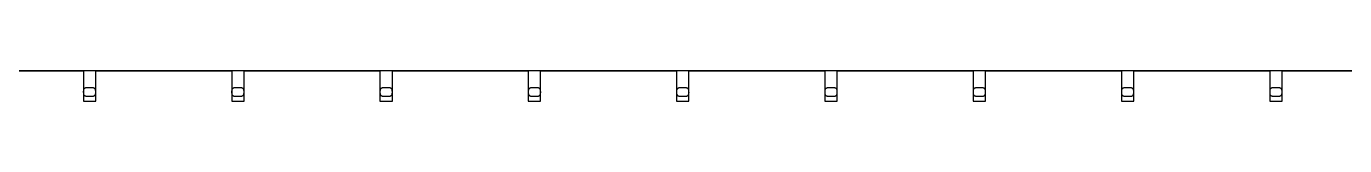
# Model space of a CAD drawing. Header units: inches. Extents: x -460 to 10305, y -938 to 5356.
# Drawn here: x 1401.4 to 1508.1, y 107.9 to 110.3 of the extents above; entities that cross this region are included whole.
import ezdxf

# ---------------------------------------------------------------- set-up
doc = ezdxf.new("R2010")
doc.units = ezdxf.units.IN
doc.header["$MEASUREMENT"] = 0
doc.layers.add('01-0263-G-DWG-BFP-ARCH$0$SP-FIXT', color=35, linetype='Continuous')
doc.layers.add('01-0263-G-DWG-BFP-ARCH$0$SP-WALL', color=7, linetype='Continuous')
doc.layers.add('01-0263-G-DWG-BFP-ARCH$0$SP-WALL-HALF', color=42, linetype='Continuous', lineweight=13)

# ---------------------------------------------------------------- blocks, each defined once
blk = doc.blocks.new('01-0263-G-DWG-BFP-ARCH', base_point=(1295.16, 1352.86))
at = {"layer": '01-0263-G-DWG-BFP-ARCH$0$SP-FIXT'}
for p, q in [((2700.91, 1459.89), (2700.91, 1457.46)), ((2701.91, 1457.46), (2701.91, 1459.89)), ((2712.91, 1459.89), (2712.91, 1457.46)), ((2713.91, 1457.46), (2713.91, 1459.89)), ((2724.91, 1459.89), (2724.91, 1457.46)), ((2725.91, 1457.46), (2725.91, 1459.89)), ((2736.91, 1459.89), (2736.91, 1457.46)), ((2737.91, 1457.46), (2737.91, 1459.89)), ((2748.91, 1459.89), (2748.91, 1457.46)), ((2749.91, 1457.46), (2749.91, 1459.89)), ((2760.91, 1459.89), (2760.91, 1457.46)), ((2761.91, 1457.46), (2761.91, 1459.89)), ((2772.91, 1459.89), (2772.91, 1457.46)), ((2773.91, 1457.46), (2773.91, 1459.89)), ((2784.91, 1459.89), (2784.91, 1457.46)), ((2785.91, 1457.46), (2785.91, 1459.89)), ((2796.91, 1459.89), (2796.91, 1457.46)), ((2797.91, 1457.46), (2797.91, 1459.89)), ((2700.91, 1457.46), (2701.41, 1457.46)), ((2701.41, 1457.46), (2701.91, 1457.46)), ((2712.91, 1457.46), (2713.41, 1457.46)), ((2713.41, 1457.46), (2713.91, 1457.46)), ((2724.91, 1457.46), (2725.41, 1457.46)), ((2725.41, 1457.46), (2725.91, 1457.46)), ((2736.91, 1457.46), (2737.41, 1457.46)), ((2737.41, 1457.46), (2737.91, 1457.46)), ((2748.91, 1457.46), (2749.41, 1457.46)), ((2749.41, 1457.46), (2749.91, 1457.46)), ((2760.91, 1457.46), (2761.41, 1457.46)), ((2761.41, 1457.46), (2761.91, 1457.46)), ((2772.91, 1457.46), (2773.41, 1457.46)), ((2773.41, 1457.46), (2773.91, 1457.46)), ((2784.91, 1457.46), (2785.41, 1457.46)), ((2785.41, 1457.46), (2785.91, 1457.46)), ((2796.91, 1457.46), (2797.41, 1457.46)), ((2797.41, 1457.46), (2797.91, 1457.46))]:
    blk.add_line(p, q, dxfattribs=at)
for points in [[(2701.41, 1457.81), (2701.38, 1457.81), (2701.33, 1457.81), (2701.28, 1457.81), (2701.25, 1457.82), (2701.23, 1457.82), (2701.2, 1457.82), (2701.18, 1457.82), (2701.14, 1457.83), (2701.11, 1457.83), (2701.09, 1457.84), (2701.08, 1457.84), (2701.07, 1457.84), (2701.06, 1457.85), (2701.05, 1457.85), (2701.03, 1457.86), (2701.01, 1457.88), (2700.99, 1457.91), (2700.97, 1457.93), (2700.96, 1457.95), (2700.95, 1457.97), (2700.94, 1458.01), (2700.94, 1458.05), (2700.93, 1458.11), (2700.93, 1458.17), (2700.93, 1458.23), (2700.93, 1458.28), (2700.94, 1458.32), (2700.94, 1458.36), (2700.95, 1458.4), (2700.96, 1458.42), (2700.97, 1458.45), (2700.99, 1458.47), (2701.02, 1458.49), (2701.04, 1458.51), (2701.06, 1458.52), (2701.07, 1458.52), (2701.08, 1458.53), (2701.1, 1458.54), (2701.14, 1458.55), (2701.19, 1458.55), (2701.22, 1458.55), (2701.23, 1458.55), (2701.24, 1458.55), (2701.28, 1458.56), (2701.34, 1458.56), (2701.38, 1458.56), (2701.41, 1458.56)], [(2701.41, 1458.56), (2701.44, 1458.56), (2701.49, 1458.56), (2701.54, 1458.56), (2701.57, 1458.55), (2701.59, 1458.55), (2701.61, 1458.55), (2701.64, 1458.55), (2701.67, 1458.54), (2701.71, 1458.54), (2701.73, 1458.53), (2701.74, 1458.53), (2701.74, 1458.53), (2701.75, 1458.52), (2701.76, 1458.52), (2701.78, 1458.51), (2701.8, 1458.49), (2701.83, 1458.47), (2701.84, 1458.44), (2701.85, 1458.42), (2701.86, 1458.4), (2701.87, 1458.36), (2701.88, 1458.32), (2701.88, 1458.26), (2701.89, 1458.2), (2701.89, 1458.14), (2701.88, 1458.09), (2701.88, 1458.05), (2701.87, 1458.01), (2701.86, 1457.97), (2701.85, 1457.95), (2701.84, 1457.92), (2701.82, 1457.9), (2701.8, 1457.88), (2701.78, 1457.86), (2701.76, 1457.85), (2701.75, 1457.85), (2701.74, 1457.84), (2701.72, 1457.83), (2701.67, 1457.82), (2701.63, 1457.82), (2701.6, 1457.82), (2701.59, 1457.82), (2701.57, 1457.82), (2701.53, 1457.81), (2701.48, 1457.81), (2701.43, 1457.81), (2701.41, 1457.81)], [(2713.41, 1457.81), (2713.38, 1457.81), (2713.33, 1457.81), (2713.28, 1457.81), (2713.25, 1457.82), (2713.23, 1457.82), (2713.2, 1457.82), (2713.18, 1457.82), (2713.14, 1457.83), (2713.11, 1457.83), (2713.09, 1457.84), (2713.08, 1457.84), (2713.07, 1457.84), (2713.06, 1457.85), (2713.05, 1457.85), (2713.03, 1457.86), (2713.01, 1457.88), (2712.99, 1457.91), (2712.97, 1457.93), (2712.96, 1457.95), (2712.95, 1457.97), (2712.94, 1458.01), (2712.94, 1458.05), (2712.93, 1458.11), (2712.93, 1458.17), (2712.93, 1458.23), (2712.93, 1458.28), (2712.94, 1458.32), (2712.94, 1458.36), (2712.95, 1458.4), (2712.96, 1458.42), (2712.97, 1458.45), (2712.99, 1458.47), (2713.02, 1458.49), (2713.04, 1458.51), (2713.06, 1458.52), (2713.07, 1458.52), (2713.08, 1458.53), (2713.1, 1458.54), (2713.14, 1458.55), (2713.19, 1458.55), (2713.22, 1458.55), (2713.23, 1458.55), (2713.24, 1458.55), (2713.28, 1458.56), (2713.34, 1458.56), (2713.38, 1458.56), (2713.41, 1458.56)], [(2713.41, 1458.56), (2713.44, 1458.56), (2713.49, 1458.56), (2713.54, 1458.56), (2713.57, 1458.55), (2713.59, 1458.55), (2713.61, 1458.55), (2713.64, 1458.55), (2713.67, 1458.54), (2713.71, 1458.54), (2713.73, 1458.53), (2713.74, 1458.53), (2713.74, 1458.53), (2713.75, 1458.52), (2713.76, 1458.52), (2713.78, 1458.51), (2713.8, 1458.49), (2713.83, 1458.47), (2713.84, 1458.44), (2713.85, 1458.42), (2713.86, 1458.4), (2713.87, 1458.36), (2713.88, 1458.32), (2713.88, 1458.26), (2713.89, 1458.2), (2713.89, 1458.14), (2713.88, 1458.09), (2713.88, 1458.05), (2713.87, 1458.01), (2713.86, 1457.97), (2713.85, 1457.95), (2713.84, 1457.92), (2713.82, 1457.9), (2713.8, 1457.88), (2713.78, 1457.86), (2713.76, 1457.85), (2713.75, 1457.85), (2713.74, 1457.84), (2713.72, 1457.83), (2713.67, 1457.82), (2713.63, 1457.82), (2713.6, 1457.82), (2713.59, 1457.82), (2713.57, 1457.82), (2713.53, 1457.81), (2713.48, 1457.81), (2713.43, 1457.81), (2713.41, 1457.81)], [(2725.41, 1457.81), (2725.38, 1457.81), (2725.33, 1457.81), (2725.28, 1457.81), (2725.25, 1457.82), (2725.23, 1457.82), (2725.2, 1457.82), (2725.18, 1457.82), (2725.14, 1457.83), (2725.11, 1457.83), (2725.09, 1457.84), (2725.08, 1457.84), (2725.07, 1457.84), (2725.06, 1457.85), (2725.05, 1457.85), (2725.03, 1457.86), (2725.01, 1457.88), (2724.99, 1457.91), (2724.97, 1457.93), (2724.96, 1457.95), (2724.95, 1457.97), (2724.94, 1458.01), (2724.94, 1458.05), (2724.93, 1458.11), (2724.93, 1458.17), (2724.93, 1458.23), (2724.93, 1458.28), (2724.94, 1458.32), (2724.94, 1458.36), (2724.95, 1458.4), (2724.96, 1458.42), (2724.97, 1458.45), (2724.99, 1458.47), (2725.02, 1458.49), (2725.04, 1458.51), (2725.06, 1458.52), (2725.07, 1458.52), (2725.08, 1458.53), (2725.1, 1458.54), (2725.14, 1458.55), (2725.19, 1458.55), (2725.22, 1458.55), (2725.23, 1458.55), (2725.24, 1458.55), (2725.28, 1458.56), (2725.34, 1458.56), (2725.38, 1458.56), (2725.41, 1458.56)], [(2725.41, 1458.56), (2725.44, 1458.56), (2725.49, 1458.56), (2725.54, 1458.56), (2725.57, 1458.55), (2725.59, 1458.55), (2725.61, 1458.55), (2725.64, 1458.55), (2725.67, 1458.54), (2725.71, 1458.54), (2725.73, 1458.53), (2725.74, 1458.53), (2725.74, 1458.53), (2725.75, 1458.52), (2725.76, 1458.52), (2725.78, 1458.51), (2725.8, 1458.49), (2725.83, 1458.47), (2725.84, 1458.44), (2725.85, 1458.42), (2725.86, 1458.4), (2725.87, 1458.36), (2725.88, 1458.32), (2725.88, 1458.26), (2725.89, 1458.2), (2725.89, 1458.14), (2725.88, 1458.09), (2725.88, 1458.05), (2725.87, 1458.01), (2725.86, 1457.97), (2725.85, 1457.95), (2725.84, 1457.92), (2725.82, 1457.9), (2725.8, 1457.88), (2725.78, 1457.86), (2725.76, 1457.85), (2725.75, 1457.85), (2725.74, 1457.84), (2725.72, 1457.83), (2725.67, 1457.82), (2725.63, 1457.82), (2725.6, 1457.82), (2725.59, 1457.82), (2725.57, 1457.82), (2725.53, 1457.81), (2725.48, 1457.81), (2725.43, 1457.81), (2725.41, 1457.81)], [(2737.41, 1457.81), (2737.38, 1457.81), (2737.33, 1457.81), (2737.28, 1457.81), (2737.25, 1457.82), (2737.23, 1457.82), (2737.2, 1457.82), (2737.18, 1457.82), (2737.14, 1457.83), (2737.11, 1457.83), (2737.09, 1457.84), (2737.08, 1457.84), (2737.07, 1457.84), (2737.06, 1457.85), (2737.05, 1457.85), (2737.03, 1457.86), (2737.01, 1457.88), (2736.99, 1457.91), (2736.97, 1457.93), (2736.96, 1457.95), (2736.95, 1457.97), (2736.94, 1458.01), (2736.94, 1458.05), (2736.93, 1458.11), (2736.93, 1458.17), (2736.93, 1458.23), (2736.93, 1458.28), (2736.94, 1458.32), (2736.94, 1458.36), (2736.95, 1458.4), (2736.96, 1458.42), (2736.97, 1458.45), (2736.99, 1458.47), (2737.02, 1458.49), (2737.04, 1458.51), (2737.06, 1458.52), (2737.07, 1458.52), (2737.08, 1458.53), (2737.1, 1458.54), (2737.14, 1458.55), (2737.19, 1458.55), (2737.22, 1458.55), (2737.23, 1458.55), (2737.24, 1458.55), (2737.28, 1458.56), (2737.34, 1458.56), (2737.38, 1458.56), (2737.41, 1458.56)], [(2737.41, 1458.56), (2737.44, 1458.56), (2737.49, 1458.56), (2737.54, 1458.56), (2737.57, 1458.55), (2737.59, 1458.55), (2737.61, 1458.55), (2737.64, 1458.55), (2737.67, 1458.54), (2737.71, 1458.54), (2737.73, 1458.53), (2737.74, 1458.53), (2737.74, 1458.53), (2737.75, 1458.52), (2737.76, 1458.52), (2737.78, 1458.51), (2737.8, 1458.49), (2737.83, 1458.47), (2737.84, 1458.44), (2737.85, 1458.42), (2737.86, 1458.4), (2737.87, 1458.36), (2737.88, 1458.32), (2737.88, 1458.26), (2737.89, 1458.2), (2737.89, 1458.14), (2737.88, 1458.09), (2737.88, 1458.05), (2737.87, 1458.01), (2737.86, 1457.97), (2737.85, 1457.95), (2737.84, 1457.92), (2737.82, 1457.9), (2737.8, 1457.88), (2737.78, 1457.86), (2737.76, 1457.85), (2737.75, 1457.85), (2737.74, 1457.84), (2737.72, 1457.83), (2737.67, 1457.82), (2737.63, 1457.82), (2737.6, 1457.82), (2737.59, 1457.82), (2737.57, 1457.82), (2737.53, 1457.81), (2737.48, 1457.81), (2737.43, 1457.81), (2737.41, 1457.81)], [(2749.41, 1457.81), (2749.38, 1457.81), (2749.33, 1457.81), (2749.28, 1457.81), (2749.25, 1457.82), (2749.23, 1457.82), (2749.2, 1457.82), (2749.18, 1457.82), (2749.14, 1457.83), (2749.11, 1457.83), (2749.09, 1457.84), (2749.08, 1457.84), (2749.07, 1457.84), (2749.06, 1457.85), (2749.05, 1457.85), (2749.03, 1457.86), (2749.01, 1457.88), (2748.99, 1457.91), (2748.97, 1457.93), (2748.96, 1457.95), (2748.95, 1457.97), (2748.94, 1458.01), (2748.94, 1458.05), (2748.93, 1458.11), (2748.93, 1458.17), (2748.93, 1458.23), (2748.93, 1458.28), (2748.94, 1458.32), (2748.94, 1458.36), (2748.95, 1458.4), (2748.96, 1458.42), (2748.97, 1458.45), (2748.99, 1458.47), (2749.02, 1458.49), (2749.04, 1458.51), (2749.06, 1458.52), (2749.07, 1458.52), (2749.08, 1458.53), (2749.1, 1458.54), (2749.14, 1458.55), (2749.19, 1458.55), (2749.22, 1458.55), (2749.23, 1458.55), (2749.24, 1458.55), (2749.28, 1458.56), (2749.34, 1458.56), (2749.38, 1458.56), (2749.41, 1458.56)], [(2749.41, 1458.56), (2749.44, 1458.56), (2749.49, 1458.56), (2749.54, 1458.56), (2749.57, 1458.55), (2749.59, 1458.55), (2749.61, 1458.55), (2749.64, 1458.55), (2749.67, 1458.54), (2749.71, 1458.54), (2749.73, 1458.53), (2749.74, 1458.53), (2749.74, 1458.53), (2749.75, 1458.52), (2749.76, 1458.52), (2749.78, 1458.51), (2749.8, 1458.49), (2749.83, 1458.47), (2749.84, 1458.44), (2749.85, 1458.42), (2749.86, 1458.4), (2749.87, 1458.36), (2749.88, 1458.32), (2749.88, 1458.26), (2749.89, 1458.2), (2749.89, 1458.14), (2749.88, 1458.09), (2749.88, 1458.05), (2749.87, 1458.01), (2749.86, 1457.97), (2749.85, 1457.95), (2749.84, 1457.92), (2749.82, 1457.9), (2749.8, 1457.88), (2749.78, 1457.86), (2749.76, 1457.85), (2749.75, 1457.85), (2749.74, 1457.84), (2749.72, 1457.83), (2749.67, 1457.82), (2749.63, 1457.82), (2749.6, 1457.82), (2749.59, 1457.82), (2749.57, 1457.82), (2749.53, 1457.81), (2749.48, 1457.81), (2749.43, 1457.81), (2749.41, 1457.81)], [(2761.41, 1457.81), (2761.38, 1457.81), (2761.33, 1457.81), (2761.28, 1457.81), (2761.25, 1457.82), (2761.23, 1457.82), (2761.2, 1457.82), (2761.18, 1457.82), (2761.14, 1457.83), (2761.11, 1457.83), (2761.09, 1457.84), (2761.08, 1457.84), (2761.07, 1457.84), (2761.06, 1457.85), (2761.05, 1457.85), (2761.03, 1457.86), (2761.01, 1457.88), (2760.99, 1457.91), (2760.97, 1457.93), (2760.96, 1457.95), (2760.95, 1457.97), (2760.94, 1458.01), (2760.94, 1458.05), (2760.93, 1458.11), (2760.93, 1458.17), (2760.93, 1458.23), (2760.93, 1458.28), (2760.94, 1458.32), (2760.94, 1458.36), (2760.95, 1458.4), (2760.96, 1458.42), (2760.97, 1458.45), (2760.99, 1458.47), (2761.02, 1458.49), (2761.04, 1458.51), (2761.06, 1458.52), (2761.07, 1458.52), (2761.08, 1458.53), (2761.1, 1458.54), (2761.14, 1458.55), (2761.19, 1458.55), (2761.22, 1458.55), (2761.23, 1458.55), (2761.24, 1458.55), (2761.28, 1458.56), (2761.34, 1458.56), (2761.38, 1458.56), (2761.41, 1458.56)], [(2761.41, 1458.56), (2761.44, 1458.56), (2761.49, 1458.56), (2761.54, 1458.56), (2761.57, 1458.55), (2761.59, 1458.55), (2761.61, 1458.55), (2761.64, 1458.55), (2761.67, 1458.54), (2761.71, 1458.54), (2761.73, 1458.53), (2761.74, 1458.53), (2761.74, 1458.53), (2761.75, 1458.52), (2761.76, 1458.52), (2761.78, 1458.51), (2761.8, 1458.49), (2761.83, 1458.47), (2761.84, 1458.44), (2761.85, 1458.42), (2761.86, 1458.4), (2761.87, 1458.36), (2761.88, 1458.32), (2761.88, 1458.26), (2761.89, 1458.2), (2761.89, 1458.14), (2761.88, 1458.09), (2761.88, 1458.05), (2761.87, 1458.01), (2761.86, 1457.97), (2761.85, 1457.95), (2761.84, 1457.92), (2761.82, 1457.9), (2761.8, 1457.88), (2761.78, 1457.86), (2761.76, 1457.85), (2761.75, 1457.85), (2761.74, 1457.84), (2761.72, 1457.83), (2761.67, 1457.82), (2761.63, 1457.82), (2761.6, 1457.82), (2761.59, 1457.82), (2761.57, 1457.82), (2761.53, 1457.81), (2761.48, 1457.81), (2761.43, 1457.81), (2761.41, 1457.81)], [(2773.41, 1457.81), (2773.38, 1457.81), (2773.33, 1457.81), (2773.28, 1457.81), (2773.25, 1457.82), (2773.23, 1457.82), (2773.2, 1457.82), (2773.18, 1457.82), (2773.14, 1457.83), (2773.11, 1457.83), (2773.09, 1457.84), (2773.08, 1457.84), (2773.07, 1457.84), (2773.06, 1457.85), (2773.05, 1457.85), (2773.03, 1457.86), (2773.01, 1457.88), (2772.99, 1457.91), (2772.97, 1457.93), (2772.96, 1457.95), (2772.95, 1457.97), (2772.94, 1458.01), (2772.94, 1458.05), (2772.93, 1458.11), (2772.93, 1458.17), (2772.93, 1458.23), (2772.93, 1458.28), (2772.94, 1458.32), (2772.94, 1458.36), (2772.95, 1458.4), (2772.96, 1458.42), (2772.97, 1458.45), (2772.99, 1458.47), (2773.02, 1458.49), (2773.04, 1458.51), (2773.06, 1458.52), (2773.07, 1458.52), (2773.08, 1458.53), (2773.1, 1458.54), (2773.14, 1458.55), (2773.19, 1458.55), (2773.22, 1458.55), (2773.23, 1458.55), (2773.24, 1458.55), (2773.28, 1458.56), (2773.34, 1458.56), (2773.38, 1458.56), (2773.41, 1458.56)], [(2773.41, 1458.56), (2773.44, 1458.56), (2773.49, 1458.56), (2773.54, 1458.56), (2773.57, 1458.55), (2773.59, 1458.55), (2773.61, 1458.55), (2773.64, 1458.55), (2773.67, 1458.54), (2773.71, 1458.54), (2773.73, 1458.53), (2773.74, 1458.53), (2773.74, 1458.53), (2773.75, 1458.52), (2773.76, 1458.52), (2773.78, 1458.51), (2773.8, 1458.49), (2773.83, 1458.47), (2773.84, 1458.44), (2773.85, 1458.42), (2773.86, 1458.4), (2773.87, 1458.36), (2773.88, 1458.32), (2773.88, 1458.26), (2773.89, 1458.2), (2773.89, 1458.14), (2773.88, 1458.09), (2773.88, 1458.05), (2773.87, 1458.01), (2773.86, 1457.97), (2773.85, 1457.95), (2773.84, 1457.92), (2773.82, 1457.9), (2773.8, 1457.88), (2773.78, 1457.86), (2773.76, 1457.85), (2773.75, 1457.85), (2773.74, 1457.84), (2773.72, 1457.83), (2773.67, 1457.82), (2773.63, 1457.82), (2773.6, 1457.82), (2773.59, 1457.82), (2773.57, 1457.82), (2773.53, 1457.81), (2773.48, 1457.81), (2773.43, 1457.81), (2773.41, 1457.81)], [(2785.41, 1457.81), (2785.38, 1457.81), (2785.33, 1457.81), (2785.28, 1457.81), (2785.25, 1457.82), (2785.23, 1457.82), (2785.2, 1457.82), (2785.18, 1457.82), (2785.14, 1457.83), (2785.11, 1457.83), (2785.09, 1457.84), (2785.08, 1457.84), (2785.07, 1457.84), (2785.06, 1457.85), (2785.05, 1457.85), (2785.03, 1457.86), (2785.01, 1457.88), (2784.99, 1457.91), (2784.97, 1457.93), (2784.96, 1457.95), (2784.95, 1457.97), (2784.94, 1458.01), (2784.94, 1458.05), (2784.93, 1458.11), (2784.93, 1458.17), (2784.93, 1458.23), (2784.93, 1458.28), (2784.94, 1458.32), (2784.94, 1458.36), (2784.95, 1458.4), (2784.96, 1458.42), (2784.97, 1458.45), (2784.99, 1458.47), (2785.02, 1458.49), (2785.04, 1458.51), (2785.06, 1458.52), (2785.07, 1458.52), (2785.08, 1458.53), (2785.1, 1458.54), (2785.14, 1458.55), (2785.19, 1458.55), (2785.22, 1458.55), (2785.23, 1458.55), (2785.24, 1458.55), (2785.28, 1458.56), (2785.34, 1458.56), (2785.38, 1458.56), (2785.41, 1458.56)], [(2785.41, 1458.56), (2785.44, 1458.56), (2785.49, 1458.56), (2785.54, 1458.56), (2785.57, 1458.55), (2785.59, 1458.55), (2785.61, 1458.55), (2785.64, 1458.55), (2785.67, 1458.54), (2785.71, 1458.54), (2785.73, 1458.53), (2785.74, 1458.53), (2785.74, 1458.53), (2785.75, 1458.52), (2785.76, 1458.52), (2785.78, 1458.51), (2785.8, 1458.49), (2785.83, 1458.47), (2785.84, 1458.44), (2785.85, 1458.42), (2785.86, 1458.4), (2785.87, 1458.36), (2785.88, 1458.32), (2785.88, 1458.26), (2785.89, 1458.2), (2785.89, 1458.14), (2785.88, 1458.09), (2785.88, 1458.05), (2785.87, 1458.01), (2785.86, 1457.97), (2785.85, 1457.95), (2785.84, 1457.92), (2785.82, 1457.9), (2785.8, 1457.88), (2785.78, 1457.86), (2785.76, 1457.85), (2785.75, 1457.85), (2785.74, 1457.84), (2785.72, 1457.83), (2785.67, 1457.82), (2785.63, 1457.82), (2785.6, 1457.82), (2785.59, 1457.82), (2785.57, 1457.82), (2785.53, 1457.81), (2785.48, 1457.81), (2785.43, 1457.81), (2785.41, 1457.81)], [(2797.41, 1457.81), (2797.38, 1457.81), (2797.33, 1457.81), (2797.28, 1457.81), (2797.25, 1457.82), (2797.23, 1457.82), (2797.2, 1457.82), (2797.18, 1457.82), (2797.14, 1457.83), (2797.11, 1457.83), (2797.09, 1457.84), (2797.08, 1457.84), (2797.07, 1457.84), (2797.06, 1457.85), (2797.05, 1457.85), (2797.03, 1457.86), (2797.01, 1457.88), (2796.99, 1457.91), (2796.97, 1457.93), (2796.96, 1457.95), (2796.95, 1457.97), (2796.94, 1458.01), (2796.94, 1458.05), (2796.93, 1458.11), (2796.93, 1458.17), (2796.93, 1458.23), (2796.93, 1458.28), (2796.94, 1458.32), (2796.94, 1458.36), (2796.95, 1458.4), (2796.96, 1458.42), (2796.97, 1458.45), (2796.99, 1458.47), (2797.02, 1458.49), (2797.04, 1458.51), (2797.06, 1458.52), (2797.07, 1458.52), (2797.08, 1458.53), (2797.1, 1458.54), (2797.14, 1458.55), (2797.19, 1458.55), (2797.22, 1458.55), (2797.23, 1458.55), (2797.24, 1458.55), (2797.28, 1458.56), (2797.34, 1458.56), (2797.38, 1458.56), (2797.41, 1458.56)], [(2797.41, 1458.56), (2797.44, 1458.56), (2797.49, 1458.56), (2797.54, 1458.56), (2797.57, 1458.55), (2797.59, 1458.55), (2797.61, 1458.55), (2797.64, 1458.55), (2797.67, 1458.54), (2797.71, 1458.54), (2797.73, 1458.53), (2797.74, 1458.53), (2797.74, 1458.53), (2797.75, 1458.52), (2797.76, 1458.52), (2797.78, 1458.51), (2797.8, 1458.49), (2797.83, 1458.47), (2797.84, 1458.44), (2797.85, 1458.42), (2797.86, 1458.4), (2797.87, 1458.36), (2797.88, 1458.32), (2797.88, 1458.26), (2797.89, 1458.2), (2797.89, 1458.14), (2797.88, 1458.09), (2797.88, 1458.05), (2797.87, 1458.01), (2797.86, 1457.97), (2797.85, 1457.95), (2797.84, 1457.92), (2797.82, 1457.9), (2797.8, 1457.88), (2797.78, 1457.86), (2797.76, 1457.85), (2797.75, 1457.85), (2797.74, 1457.84), (2797.72, 1457.83), (2797.67, 1457.82), (2797.63, 1457.82), (2797.6, 1457.82), (2797.59, 1457.82), (2797.57, 1457.82), (2797.53, 1457.81), (2797.48, 1457.81), (2797.43, 1457.81), (2797.41, 1457.81)]]:
    blk.add_open_spline(points, degree=3, knots=[0, 0, 0, 0, 0.055556, 0.083333, 0.097222, 0.111111, 0.125, 0.138889, 0.166667, 0.194444, 0.208333, 0.215278, 0.222222, 0.229167, 0.236111, 0.25, 0.277778, 0.305556, 0.333333, 0.347222, 0.361111, 0.388889, 0.416667, 0.444444, 0.5, 0.527778, 0.555556, 0.583333, 0.611111, 0.638889, 0.652778, 0.666667, 0.708333, 0.729167, 0.75, 0.770833, 0.776042, 0.78125, 0.791667, 0.833333, 0.875, 0.885417, 0.890625, 0.895833, 0.916667, 0.958333, 1, 1, 1, 1], dxfattribs=at)
at = {"layer": '01-0263-G-DWG-BFP-ARCH$0$SP-WALL'}
blk.add_line((2876.28, 1459.89), (2658.07, 1459.89), dxfattribs=at)
at = {"layer": '01-0263-G-DWG-BFP-ARCH$0$SP-WALL-HALF'}
for p, q in [((2700.91, 1459.87), (2689.9, 1459.87)), ((2712.91, 1459.87), (2701.91, 1459.87)), ((2724.91, 1459.87), (2713.91, 1459.87)), ((2736.91, 1459.87), (2725.91, 1459.87)), ((2748.91, 1459.87), (2737.91, 1459.87)), ((2760.91, 1459.87), (2749.91, 1459.87)), ((2772.91, 1459.87), (2761.91, 1459.87)), ((2784.91, 1459.87), (2773.91, 1459.87)), ((2796.91, 1459.87), (2785.91, 1459.87)), ((2808.91, 1459.87), (2797.91, 1459.87))]:
    blk.add_line(p, q, dxfattribs=at)

msp = doc.modelspace()

# ---------------------------------------------------------------- block references
msp.add_blockref('01-0263-G-DWG-BFP-ARCH', (0.26, 3.26))

doc.saveas('drawing.dxf')
